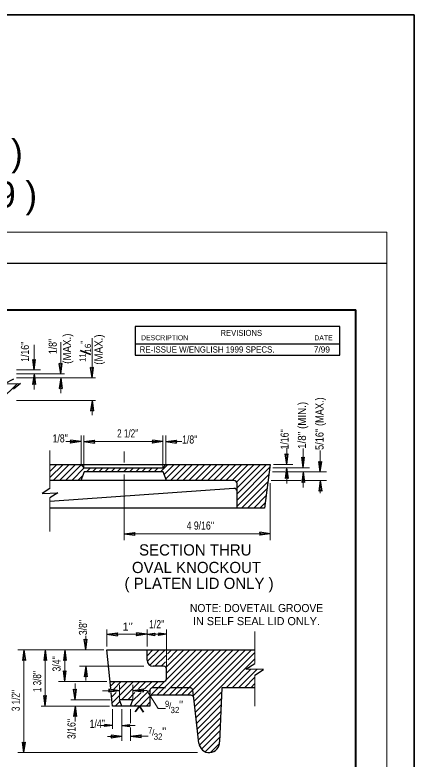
# Model space of a CAD drawing. Extents: x -333 to 39, y -49 to 225.
# Drawn here: x -24.9 to 39.2, y 105.2 to 224.8 of the extents above; entities that cross this region are included whole.
import ezdxf
from ezdxf.enums import TextEntityAlignment as Align

# ---------------------------------------------------------------- set-up
doc = ezdxf.new("R2010")
doc.units = 0
doc.header["$LTSCALE"] = 0.52
doc.linetypes.add('LONG_DASHED', pattern=[7.5, 6, -1.5])
for name, color, linetype, lineweight in [('1', 7, 'Continuous', 25), ('25', 7, 'Continuous', 25), ('60', 7, 'Continuous', 13)]:
    doc.layers.add(name, color=color, linetype=linetype, lineweight=lineweight)
doc.layers.add('2', color=7, linetype='Continuous')

msp = doc.modelspace()

# ---------------------------------------------------------------- linework, layer by layer
at = {"layer": '1', "lineweight": 13}
for p, q in [((-325.1597, 189.8982), (34.8402, 189.8982)), ((34.8402, -40.1018), (34.8402, 189.8982)), ((-17.5252, 167.095), (-17.5252, 172.1895)), ((-12.5061, 166.4528), (-12.5061, 172.8317)), ((-21.8002, 167.7372), (-21.8002, 171.8042)), ((-24.637, 167.7372), (-20.8002, 167.7372)), ((-24.637, 167.095), (-16.9382, 167.095)), ((-24.637, 166.4528), (-11.9664, 166.4528)), ((-21.8002, 167.095), (-21.8002, 164.6119)), ((-17.5252, 166.4528), (-17.5252, 164.0126)), ((-27.226, 162.8187), (-24.4938, 165.5509)), ((-24.637, 162.8567), (-11.9639, 162.8567)), ((-12.5061, 162.8567), (-12.5061, 160.5021)), ((-14.2647, 152.5612), (-14.2647, 157.2343)), ((-13.8072, 152.0118), (-13.8072, 157.2343)), ((-1.1144, 152.0118), (-1.1144, 157.2343)), ((-0.648, 152.572), (-0.648, 157.2343)), ((-14.2647, 156.2343), (-16.7121, 156.2343)), ((-1.1144, 156.2343), (-13.8072, 156.2343)), ((-0.648, 156.2343), (1.9187, 156.2343)), ((-19.2632, 148.6973), (-19.2632, 154.7967)), ((-7.3302, 154.6223), (-7.3302, 152.8798)), ((18.7472, 152.5612), (18.7472, 155.1534)), ((21.3982, 152.0118), (21.3982, 155.1278)), ((24.1471, 151.358), (24.1471, 154.8274)), ((-19.2632, 151.4385), (-18.1406, 152.5612)), ((-19.2632, 150.4486), (-17.1507, 152.5612)), ((-18.7347, 149.9871), (-16.1607, 152.5612)), ((-17.7448, 149.9871), (-15.1707, 152.5612)), ((-16.7548, 149.9871), (-14.2266, 152.5153)), ((-15.7649, 149.9871), (-13.7402, 152.0118)), ((-13.4041, 151.358), (-12.7502, 152.0118)), ((-12.4141, 151.358), (-11.7602, 152.0118)), ((-11.4242, 151.358), (-10.7703, 152.0118)), ((-10.4342, 151.358), (-9.7803, 152.0118)), ((-9.4443, 151.358), (-8.7904, 152.0118)), ((-8.4543, 151.358), (-7.8005, 152.0118)), ((-7.4643, 151.358), (-6.8105, 152.0118)), ((-6.4744, 151.358), (-5.8206, 152.0118)), ((-5.4844, 151.358), (-4.8306, 152.0118)), ((-4.4945, 151.358), (-3.8407, 152.0118)), ((-3.5046, 151.358), (-2.8508, 152.0118)), ((-2.5146, 151.358), (-1.8607, 152.0118)), ((-1.5247, 151.358), (-0.3215, 152.5612)), ((-0.9319, 150.9607), (0.6684, 152.5612)), ((-0.6395, 150.2632), (1.6584, 152.5612)), ((0.0742, 149.9871), (2.6483, 152.5612)), ((1.0642, 149.9871), (3.6383, 152.5612)), ((2.0542, 149.9871), (4.6282, 152.5612)), ((3.0441, 149.9871), (5.6182, 152.5612)), ((4.0341, 149.9871), (6.6082, 152.5612)), ((5.024, 149.9871), (7.5981, 152.5612)), ((6.014, 149.9871), (8.5881, 152.5612)), ((7.0039, 149.9871), (9.578, 152.5612)), ((7.9938, 149.9871), (10.5679, 152.5612)), ((8.9838, 149.9871), (11.5579, 152.5612)), ((9.9737, 149.9871), (12.5478, 152.5612)), ((10.7154, 149.7387), (13.5378, 152.5612)), ((10.7912, 148.8246), (14.5277, 152.5612)), ((10.7912, 147.8347), (15.5177, 152.5612)), ((10.7912, 146.8447), (16.0583, 152.1118)), ((16.5453, 152.0118), (22.3982, 152.0118)), ((16.6162, 152.5612), (19.7472, 152.5612)), ((18.7472, 152.0118), (18.7472, 149.4815)), ((-14.775, 149.9871), (-13.9802, 150.7819)), ((-7.3302, 150.9628), (-7.3302, 140.4218)), ((10.7912, 145.8547), (15.9117, 150.9752)), ((18.5103, 151.358), (16.461, 151.358)), ((25.1471, 151.358), (18.9787, 151.358)), ((21.3982, 151.358), (21.3982, 148.8716)), ((11.4879, 145.5615), (15.7651, 149.8388)), ((16.1162, 149.5687), (16.1162, 140.4218)), ((16.2843, 149.9871), (21.0862, 149.9871)), ((21.6483, 149.9871), (25.1471, 149.9871)), ((24.1471, 149.9871), (24.1471, 147.9567)), ((12.4778, 145.5615), (15.6186, 148.7022)), ((-19.2632, 141.8138), (-19.2632, 147.1725)), ((13.4677, 145.5615), (15.472, 147.5658)), ((14.4577, 145.5615), (15.3255, 146.4292)), ((-7.3302, 141.4218), (16.1162, 141.4218)), ((-10.118, 123.2898), (-10.118, 126.0476)), ((-3.6702, 123.2898), (-3.6702, 126.0476)), ((-0.5297, 120.1381), (-0.5297, 126.0476)), ((13.6515, 125.7201), (13.6515, 120.5968)), ((-13.5178, 122.7898), (-13.5178, 125.0484)), ((-10.618, 122.7898), (-24.4379, 122.7898)), ((-20.0218, 113.7544), (-20.0218, 122.7898)), ((-16.8683, 117.6828), (-16.8683, 122.7898)), ((-3.6702, 121.8356), (-2.716, 122.7898)), ((-3.6306, 120.8853), (-1.7261, 122.7898)), ((-3.2169, 120.3091), (-0.7361, 122.7898)), ((-2.1132, 115.4731), (5.2036, 122.7898)), ((-1.1232, 115.4731), (6.1935, 122.7898)), ((-0.6271, 119.929), (2.2338, 122.7898)), ((-0.5687, 118.0076), (4.2137, 122.7898)), ((-0.5297, 119.0364), (3.2237, 122.7898)), ((-0.3794, 122.1566), (0.2538, 122.7898)), ((-0.3584, 121.1877), (1.2437, 122.7898)), ((-0.1333, 115.4731), (7.1835, 122.7898)), ((0.8567, 115.4731), (8.1734, 122.7898)), ((1.8467, 115.4731), (9.1634, 122.7898)), ((2.8366, 115.4731), (10.1533, 122.7898)), ((3.6868, 115.3333), (11.1433, 122.7898)), ((3.8947, 114.5513), (12.1333, 122.7898)), ((3.9971, 113.6637), (13.1232, 122.7898)), ((4.0994, 112.7761), (13.6515, 122.3282)), ((-2.3979, 120.1381), (-0.6689, 121.8671)), ((-1.408, 120.1381), (-0.6874, 120.8587)), ((9.014, 116.7007), (13.6515, 121.3383)), ((-4.1703, 120.1381), (-14.5178, 120.1381)), ((-13.5178, 120.1381), (-13.5178, 117.8519)), ((10.0039, 116.7007), (12.9752, 119.672)), ((10.9939, 116.7007), (13.9402, 119.647)), ((11.9838, 116.7007), (13.6515, 118.3684)), ((13.6515, 118.723), (13.6515, 113.7389)), ((-10.1077, 117.6828), (-17.8683, 117.6828)), ((-15.2259, 114.7663), (-15.2259, 117.3918)), ((-9.5355, 116.9603), (-8.813, 117.6828)), ((-9.2657, 114.2603), (-5.8431, 117.6828)), ((-9.0717, 116.4341), (-7.823, 117.6828)), ((-8.0872, 114.9007), (-8.0872, 117.1828)), ((-8.0433, 116.4727), (-6.8331, 117.6828)), ((-7.7698, 114.7663), (-4.8532, 117.6828)), ((-5.9433, 114.8867), (-5.9433, 117.1828)), ((-5.0561, 116.49), (-3.8632, 117.6828)), ((-4.0557, 116.5004), (-2.8733, 117.6828)), ((-3.1152, 115.461), (-0.8656, 117.7106)), ((-2.7775, 116.7887), (-1.8833, 117.6828)), ((12.9737, 116.7007), (13.6515, 117.3785)), ((-10.8243, 116.2083), (-8.0872, 116.2083)), ((4.2017, 111.8885), (8.3206, 116.0073)), ((-9.3556, 115.1603), (-8.6121, 115.9038)), ((-6.7797, 114.7663), (-5.639, 115.9072)), ((-6.0318, 114.5242), (-4.674, 115.8821)), ((-5.8117, 113.7544), (-3.6364, 115.9298)), ((-4.8217, 113.7544), (-3.2853, 115.291)), ((4.3041, 111.0009), (8.2737, 114.9706)), ((-9.7151, 113.7544), (-20.6617, 113.7544)), ((-9.5872, 114.7663), (-15.9107, 114.7663)), ((-15.2259, 113.7544), (-15.2259, 111.2818)), ((-8.7816, 113.7544), (-8.0022, 114.5339)), ((-3.8318, 113.7544), (-3.2286, 114.3577)), ((4.4064, 110.1132), (8.2269, 113.9338)), ((-9.2151, 113.2544), (-9.2151, 110.0731)), ((-7.7162, 113.2513), (-7.7162, 108.1591)), ((-6.3143, 113.2513), (-6.3143, 111.0022)), ((4.5088, 109.2257), (8.1801, 112.897)), ((4.6111, 108.3381), (8.1333, 111.8602)), ((-11.0423, 110.6201), (-9.2151, 110.6201)), ((-5.5689, 110.6201), (-7.0678, 110.6201)), ((-6.3143, 110.2984), (-6.3143, 108.1591)), ((4.7322, 107.4692), (8.0864, 110.8235)), ((-10.0359, 108.845), (-7.7162, 108.845)), ((-3.4748, 108.9107), (-6.3143, 108.9107)), ((5.0826, 106.8297), (8.0397, 109.7867)), ((5.6501, 106.4072), (7.9928, 108.7499)), ((6.5131, 106.2802), (7.9498, 107.717)), ((4.4138, 106.267), (-24.4379, 106.267))]:
    msp.add_line(p, q, dxfattribs=at)
at = {"layer": '1', "lineweight": 40}
for p in [(-295.1597, 177.3982), (29.8402, -27.6018)]:
    msp.add_line(p, (29.8402, 177.3982), dxfattribs=at)
at = {"layer": '1'}
for p, q in [((-21.7993, 167.7375), (-22.0333, 169.4405)), ((-21.7993, 167.7375), (-21.5653, 169.4405)), ((-17.526, 167.0953), (-17.76, 168.7983)), ((-17.526, 167.0953), (-17.292, 168.7983)), ((-12.5069, 166.4532), (-12.7409, 168.1562)), ((-12.5069, 166.4532), (-12.2729, 168.1562)), ((-21.801, 167.0947), (-22.035, 165.3917)), ((-21.801, 167.0947), (-21.567, 165.3917)), ((-17.5243, 166.4525), (-17.7583, 164.7495)), ((-17.5243, 166.4525), (-17.2903, 164.7495)), ((-12.5053, 162.8563), (-12.7393, 161.1533)), ((-12.5053, 162.8563), (-12.2713, 161.1533)), ((-14.2651, 156.2352), (-15.9681, 156.4692)), ((-14.2651, 156.2352), (-15.9681, 156.0012)), ((-13.8069, 156.2335), (-12.1039, 156.4675)), ((-13.8069, 156.2335), (-12.1039, 155.9995)), ((-1.1147, 156.2352), (-2.8177, 156.4692)), ((-1.1147, 156.2352), (-2.8177, 156.0012)), ((-0.6477, 156.2335), (1.0553, 156.4675)), ((-0.6477, 156.2335), (1.0553, 155.9995)), ((18.748, 152.5615), (18.514, 154.2645)), ((18.748, 152.5615), (18.982, 154.2645)), ((21.399, 152.0122), (21.165, 153.7152)), ((21.399, 152.0122), (21.633, 153.7152)), ((24.1479, 151.3583), (23.9139, 153.0613)), ((24.1479, 151.3583), (24.3819, 153.0613)), ((-19.2632, 152.4284), (-19.1305, 152.5612)), ((-14.2647, 152.5612), (-0.648, 152.5612)), ((-13.8072, 152.0118), (-1.1144, 152.0118)), ((18.7463, 152.0115), (18.5123, 150.3085)), ((18.7463, 152.0115), (18.9803, 150.3085)), ((-1.0985, 151.358), (-13.7386, 151.358)), ((-0.5226, 149.9844), (-1.0985, 151.358)), ((21.3973, 151.3577), (21.1633, 149.6547)), ((21.3973, 151.3577), (21.6313, 149.6547)), ((-0.5237, 149.9871), (-14.3134, 149.9871)), ((10.2912, 149.9871), (-0.5226, 149.9871)), ((10.7912, 145.5615), (10.7912, 149.4871)), ((24.1462, 149.9868), (23.9123, 148.2837)), ((24.1462, 149.9868), (24.3803, 148.2837)), ((10.2554, 148.7189), (-19.2632, 146.6027)), ((-7.3298, 141.4209), (-5.6268, 141.6549)), ((-7.3298, 141.4209), (-5.6268, 141.1869)), ((16.1158, 141.4226), (14.4128, 141.6566)), ((16.1158, 141.4226), (14.4128, 141.1886)), ((-13.517, 122.7902), (-13.751, 124.4932)), ((-13.517, 122.7902), (-13.283, 124.4932)), ((-10.1177, 125.2802), (-8.4147, 125.5142)), ((-10.1177, 125.2802), (-8.4147, 125.0462)), ((-3.6706, 125.2818), (-5.3736, 125.5158)), ((-3.6706, 125.2818), (-5.3736, 125.0478)), ((-3.67, 125.2804), (-2.3927, 125.4559)), ((-3.67, 125.2804), (-2.3927, 125.1049)), ((-0.53, 125.2817), (-1.8073, 125.4572)), ((-0.53, 125.2817), (-1.8073, 125.1062)), ((-23.4387, 122.7895), (-23.6728, 121.0865)), ((-23.4379, 122.7898), (-23.6719, 121.0868)), ((-23.4387, 122.7895), (-23.2048, 121.0865)), ((-23.4379, 122.7898), (-23.2039, 121.0868)), ((-20.0226, 122.7895), (-20.2566, 121.0865)), ((-20.0226, 122.7895), (-19.7886, 121.0865)), ((-16.8692, 122.7895), (-17.1032, 121.0865)), ((-16.8692, 122.7895), (-16.6352, 121.0865)), ((-10.118, 122.7898), (13.6515, 122.7898)), ((-9.4979, 116.5844), (-10.118, 122.7898)), ((-3.6702, 121.1381), (-3.6702, 122.7898)), ((-13.5187, 120.1377), (-13.7527, 118.4347)), ((-13.5187, 120.1377), (-13.2847, 118.4347)), ((-1.0297, 120.1381), (-2.6702, 120.1381)), ((-0.5297, 118.1828), (-0.5297, 119.6381)), ((-16.8675, 117.6832), (-17.1015, 119.3862)), ((-16.8675, 117.6832), (-16.6335, 119.3862)), ((-9.6077, 117.6828), (-1.0297, 117.6828)), ((-15.2251, 114.7667), (-15.4591, 116.4697)), ((-15.2251, 114.7667), (-14.9911, 116.4697)), ((-8.0875, 116.2092), (-9.7905, 116.4432)), ((-8.0875, 116.2092), (-9.7905, 115.9752)), ((-5.943, 116.2732), (-4.24, 116.5072)), ((-5.943, 116.2732), (-4.24, 116.0392)), ((-3.4382, 116.128), (-3.2974, 116.2688)), ((-20.0209, 113.7548), (-20.2549, 115.4577)), ((-20.0209, 113.7548), (-19.7869, 115.4577)), ((-9.2151, 113.7544), (-9.4249, 115.8542)), ((3.3428, 115.4731), (-2.7286, 115.4731)), ((4.6717, 107.8126), (3.8395, 115.0303)), ((-15.2267, 113.7541), (-15.4607, 112.0511)), ((-15.2267, 113.7541), (-14.9927, 112.0511)), ((-7.7917, 113.7544), (-7.7372, 113.8089)), ((-9.2327, 110.6208), (-10.51, 110.7963)), ((-9.2327, 110.6208), (-10.51, 110.4453)), ((-7.6852, 110.6208), (-6.408, 110.7963)), ((-7.6852, 110.6208), (-6.408, 110.4453)), ((-7.7165, 108.8458), (-9.4195, 109.0798)), ((-7.7165, 108.8458), (-9.4195, 108.6118)), ((-6.314, 108.9099), (-4.611, 109.1439)), ((-6.314, 108.9099), (-4.611, 108.6759)), ((-23.4371, 106.2673), (-23.6711, 107.9703)), ((-23.4371, 106.2673), (-23.2031, 107.9703))]:
    msp.add_line(p, q, dxfattribs=at)
at = {"layer": '1', "linetype": 'LONG_DASHED'}
for p, q in [((-3.2286, 116.1909), (-3.2286, 115.6681)), ((3.2024, 116.6909), (-2.7286, 116.6909)), ((3.8395, 115.0303), (3.6992, 116.2482)), ((-3.2286, 115.3013), (-3.2286, 114.9731)), ((-7.7162, 113.7513), (-8.0872, 114.7663)), ((-5.9433, 114.7663), (-8.0872, 114.7663)), ((-6.3143, 113.7513), (-5.9433, 114.7663))]:
    msp.add_line(p, q, dxfattribs=at)
at = {"layer": '1', "lineweight": 35}
for p in [(-5.5579, 112.7972), (-4.2473, 112.774)]:
    msp.add_line(p, (-4.8937, 113.7544), dxfattribs=at)
at = {"layer": '1'}
for points in [[(-310.1597, -35.1018), (-310.1597, 184.8982), (34.8402, 184.8982)], [(-22.0333, 169.4405), (-21.7969, 169.3088), (-21.5653, 169.4405)], [(-17.292, 168.7983), (-17.5284, 168.6666), (-17.76, 168.7983)], [(-12.2729, 168.1562), (-12.5093, 168.0244), (-12.7409, 168.1562)], [(-25.137, 166.2881), (-26.5502, 165.5384), (-23.9939, 165.5539), (-25.137, 164.6806)], [(-21.567, 165.3917), (-21.8034, 165.5234), (-22.035, 165.3917)], [(-17.7583, 164.7495), (-17.5219, 164.8812), (-17.2903, 164.7495)], [(-12.7393, 161.1533), (-12.5028, 161.2851), (-12.2713, 161.1533)], [(-15.9681, 156.0012), (-15.8363, 156.2376), (-15.9681, 156.4692)], [(-12.1039, 156.4675), (-12.2357, 156.2311), (-12.1039, 155.9995)], [(-2.8177, 156.0012), (-2.686, 156.2376), (-2.8177, 156.4692)], [(1.0553, 156.4675), (0.9236, 156.2311), (1.0553, 155.9995)], [(18.514, 154.2645), (18.7504, 154.1327), (18.982, 154.2645)], [(21.165, 153.7152), (21.4014, 153.5834), (21.633, 153.7152)], [(23.9139, 153.0613), (24.1503, 152.9296), (24.3819, 153.0613)], [(-0.648, 152.5612), (16.1162, 152.5612), (15.2136, 145.5615), (-19.2632, 145.5615)], [(-19.2632, 152.5612), (-14.2647, 152.5612), (-13.8072, 152.0118)], [(-1.1144, 152.0118), (-0.648, 152.572), (-0.648, 152.5612)], [(-13.7386, 151.358), (-14.3134, 149.9871), (-19.2632, 149.9871)], [(18.9803, 150.3085), (18.7439, 150.4402), (18.5123, 150.3085)], [(21.6313, 149.6547), (21.3949, 149.7864), (21.1633, 149.6547)], [(-19.2632, 148.6973), (-20.5212, 147.9132), (-17.9962, 148.0002), (-19.2632, 147.1725)], [(24.3803, 148.2837), (24.1438, 148.4155), (23.9123, 148.2837)], [(-5.6268, 141.6549), (-5.7586, 141.4185), (-5.6268, 141.1869)], [(14.4128, 141.1886), (14.5446, 141.425), (14.4128, 141.6566)], [(-13.751, 124.4932), (-13.5146, 124.3614), (-13.283, 124.4932)], [(-8.4147, 125.5142), (-8.5464, 125.2777), (-8.4147, 125.0462)], [(-5.3736, 125.0478), (-5.2418, 125.2843), (-5.3736, 125.5158)], [(-2.3927, 125.4559), (-2.4916, 125.2786), (-2.3927, 125.1049)], [(-1.8073, 125.1062), (-1.7084, 125.2834), (-1.8073, 125.4572)], [(-23.2048, 121.0865), (-23.4412, 121.2182), (-23.6728, 121.0865)], [(-23.2039, 121.0868), (-23.4403, 121.2186), (-23.6719, 121.0868)], [(-19.7886, 121.0865), (-20.025, 121.2182), (-20.2566, 121.0865)], [(-16.6352, 121.0865), (-16.8716, 121.2182), (-17.1032, 121.0865)], [(13.6515, 118.723), (15.0269, 119.6187), (12.1774, 119.6927), (13.6515, 120.5968)], [(-17.1015, 119.3862), (-16.8651, 119.2544), (-16.6335, 119.3862)], [(-13.2847, 118.4347), (-13.5211, 118.5665), (-13.7527, 118.4347)], [(-15.4591, 116.4697), (-15.2227, 116.3379), (-14.9911, 116.4697)], [(-9.7905, 115.9752), (-9.6587, 116.2116), (-9.7905, 116.4432)], [(-4.24, 116.5072), (-4.3717, 116.2708), (-4.24, 116.0392)], [(13.6515, 116.7007), (8.3519, 116.7007), (7.9593, 108.009)], [(-20.2549, 115.4577), (-20.0185, 115.326), (-19.7869, 115.4577)], [(-3.2286, 114.9731), (-3.2286, 113.7544), (-9.2151, 113.7544)], [(-14.9927, 112.0511), (-15.2292, 112.1828), (-15.4607, 112.0511)], [(-10.51, 110.4453), (-10.4112, 110.6225), (-10.51, 110.7963)], [(-6.408, 110.4453), (-6.5068, 110.6225), (-6.408, 110.7963)], [(-9.4195, 108.6118), (-9.2877, 108.8482), (-9.4195, 109.0798)], [(-4.611, 109.1439), (-4.7428, 108.9075), (-4.611, 108.6759)], [(-23.6711, 107.9703), (-23.4347, 107.8386), (-23.2031, 107.9703)]]:
    msp.add_lwpolyline(points, dxfattribs=at)
at = {"layer": '1', "lineweight": 13}
for points in [[(-10.118, 125.281), (-3.6702, 125.281), (-0.5297, 125.281)], [(-23.4379, 122.7898), (-23.4379, 106.267), (-23.4379, 114.7663)], [(-0.7009, 113.3386), (-1.8759, 113.3386), (-3.677, 116.2677), (-5.9433, 116.2741)]]:
    msp.add_lwpolyline(points, dxfattribs=at)
at = {"layer": '1'}
for centre, radius, start, end in [((10.2912, 149.4871), 0.5, 0, 90), ((10.2912, 148.2202), 0.5, 0, 94.10089), ((-2.6702, 121.1381), 1, 180, 270), ((-1.0297, 119.6381), 0.5, 0, 90), ((-1.0297, 118.1828), 0.5, 270, 0), ((-2.7286, 114.9731), 0.5, 145.40584, 180), ((-2.7286, 114.9731), 0.5, 90, 127.20957), ((3.3428, 114.9731), 0.5, 6.57922, 90), ((6.3155, 107.9108), 1.6468, 183.42043, 3.41754)]:
    msp.add_arc(centre, radius, start, end, dxfattribs=at)
at = {"layer": '1', "linetype": 'LONG_DASHED'}
for centre, start, end in [((-2.7286, 116.1909), 90, 180), ((3.2024, 116.1909), 6.58046, 90)]:
    msp.add_arc(centre, 0.5, start, end, dxfattribs=at)
at = {"layer": '25'}
msp.add_line((-5.5847, 171.9467), (27.2821, 171.9467), dxfattribs=at)
msp.add_lwpolyline([(27.2882, 170.1013), (27.2882, 174.722), (-5.5847, 174.722), (-5.5847, 170.1013)], close=True, dxfattribs=at)
at = {"layer": '60', "lineweight": 35}
msp.add_line((-12.6826, 170.2022), (-14.4098, 170.8777), dxfattribs=at)
msp.add_lwpolyline([(-331.8913, -49.4938), (39.2079, -49.4938), (39.2079, 224.783), (-331.8913, 224.783)], close=True, dxfattribs=at)

# ---------------------------------------------------------------- texts
at = {"layer": '1'}
msp.add_text('( p. R-83E ) MANHOLE FRAME AND COVER - ( MFC-3-00E ) - FINAL ENGLISH ( 7/1/99 )', height=4.2, dxfattribs=at).set_placement((-134.6058, 193.8233), align=Align.CENTER)
for s, width, p in [('(MAX.)', 0.9, (-15.8811, 168.7248)), ("1/16''", 0.8, (-22.6167, 169.0543)), ("1/8'' ", 0.8, (-18.1653, 170.2951)), ('(MAX.)', 0.9, (-10.8122, 168.579)), ("5/16'' (MAX.)", 0.85, (24.6675, 154.8901)), ("1/8'' (MIN.)", 0.9, (21.8528, 155.0624)), ("1/16''", 0.8, (19.065, 154.9817)), ("3/8''", 0.8, (-13.3058, 125.1351)), ("3/4''", 0.8, (-17.5511, 119.2922)), ("1 3/8''", 0.75, (-20.6661, 115.9799)), ("3 1/2''", 0.75, (-24.1114, 112.9347)), ("3/16''", 0.8, (-15.1514, 108.4527))]:
    msp.add_text(s, height=1.3, rotation=90, dxfattribs=dict(at, width=width)).set_placement(p)
for s, height, width, p in [('RE-ISSUE W/ENGLISH 1999 SPECS. ', 1, 0.95, (-4.8675, 170.53)), ("2 1/2''", 1.3, 0.75, (-8.4757, 156.9044)), ("1/8''", 1.3, 0.8, (-18.832, 156.1022)), ("1/8''", 1.3, 0.8, (1.9612, 155.9162)), ("4 9/16''", 1.3, 0.8, (2.6893, 142.0935)), ('NOTE: DOVETAIL GROOVE', 1.3, 0.95, (3.2204, 128.8448)), ("1/2''", 1.3, 0.8, (-3.3442, 126.248)), ("1/4''", 1.3, 0.8, (-12.8848, 110.2479))]:
    msp.add_text(s, height=height, dxfattribs=dict(at, width=width)).set_placement(p)
for s, height, p in [('7/99', 1, (23.0977, 170.5185)), ('SECTION THRU', 1.8, (-4.9522, 137.932)), ('OVAL KNOCKOUT', 1.8, (-6.0969, 135.1131)), ('( PLATEN LID ONLY )', 1.8, (-7.2891, 132.562)), (' IN SELF SEAL LID ONLY.', 1.3, (3.2204, 126.7448)), ("1''", 1.3, (-7.5919, 125.8616)), ("''", 1.3, (1.4588, 113.295)), ("''", 1.3, (-1.2436, 109.0234))]:
    msp.add_text(s, height=height, dxfattribs=at).set_placement(p)
at = {"layer": '2'}
msp.add_text('( p.    83 ) MANHOLE FRAME AND COVER - ( MFC- 2- 5 ) - FINAL ENGLISH ( 2/27/97 )', height=4.2, dxfattribs=at).set_placement((-134.0868, 200.5699), align=Align.CENTER)
at = {"layer": '25', "width": 0.95}
msp.add_text('REVISIONS', height=0.9629, dxfattribs=at).set_placement((8.1343, 173.2132))
at = {"layer": '25'}
for s, p in [('DESCRIPTION', (-4.6304, 172.52)), ('DATE', (23.186, 172.5012))]:
    msp.add_text(s, height=0.8025, dxfattribs=at).set_placement(p)
at = {"layer": '60'}
for s, p in [("''", (-13.3362, 171.9257)), ('16', (-12.6826, 170.505))]:
    msp.add_text(s, height=0.98, rotation=90, dxfattribs=at).set_placement(p)
at = {"layer": '60', "width": 0.85}
msp.add_text('11', height=0.98, rotation=90, dxfattribs=at).set_placement((-13.5462, 169.0377))
at = {"layer": '60'}
for s, width, p in [('9', 0.9, (-0.4463, 113.5932)), ('32', 0.95, (0.807, 112.6135)), ('7', 0.95, (-3.1487, 109.3217)), ('32', 0.95, (-1.8955, 108.3419))]:
    msp.add_text(s, height=1, dxfattribs=dict(at, width=width)).set_placement(p, align=Align.CENTER)
for p in [(0.0236, 113.2797), (-2.6788, 109.0081)]:
    msp.add_text('/', height=1, dxfattribs=at).set_placement(p, align=Align.CENTER)

doc.saveas('drawing.dxf')
